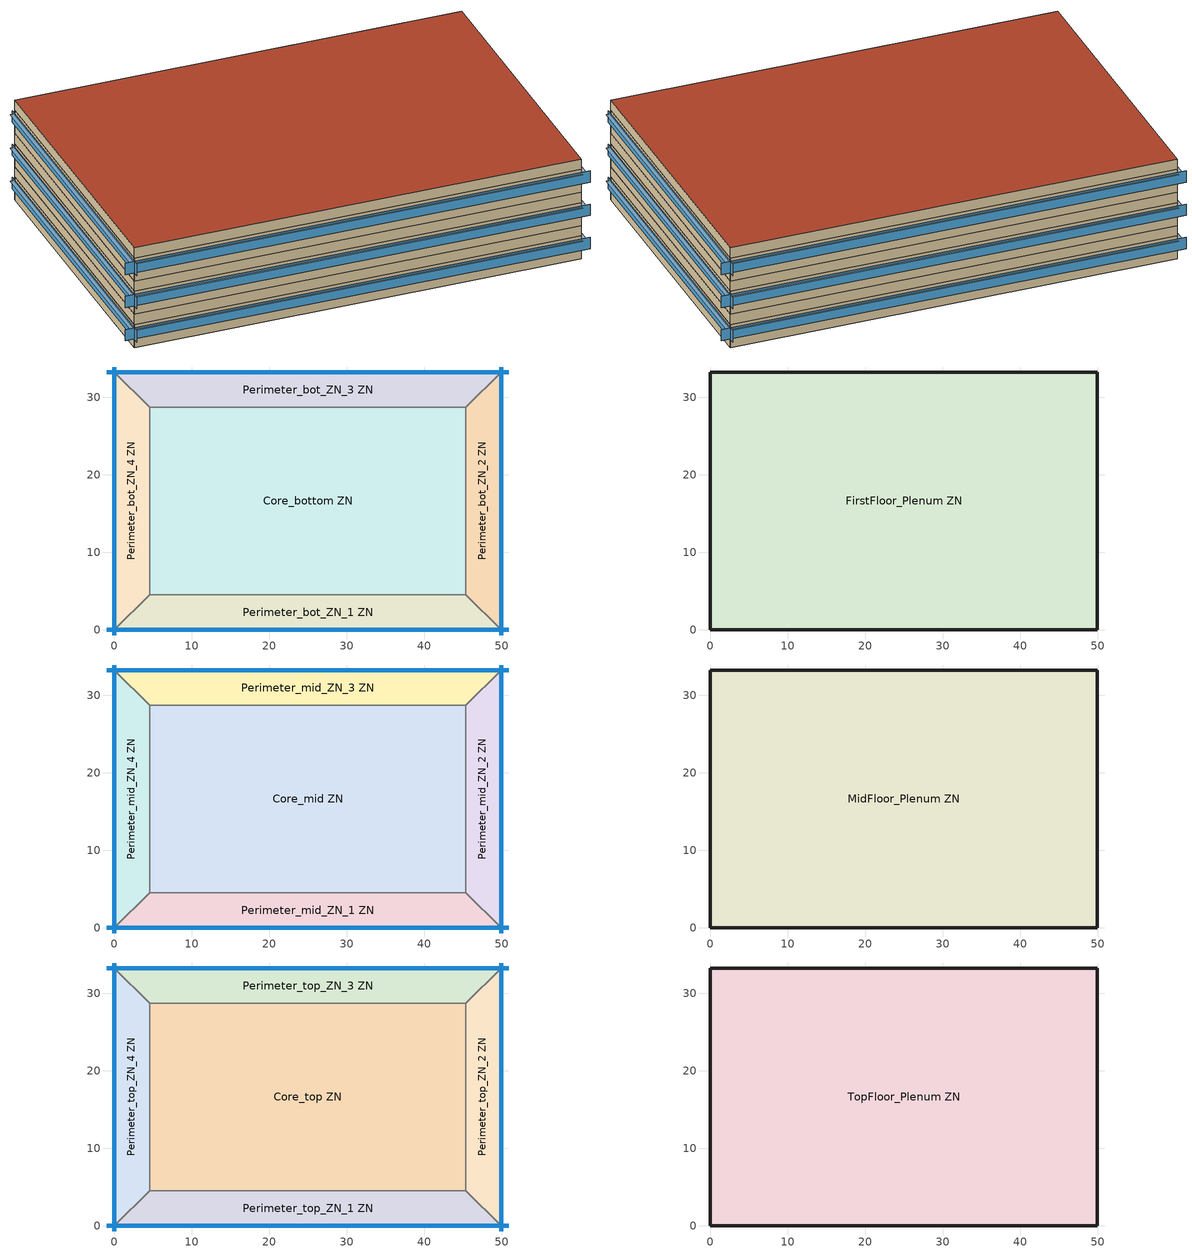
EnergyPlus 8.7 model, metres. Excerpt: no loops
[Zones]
Core_bottom ZN
 floor ground (ext-slab-mass): 45.34,28.7 45.34,4.57 4.57,4.57 4.57,28.7 z0
 wall to Perimeter_bot_ZN_2 ZN (Typical Interior Wall): 45.34,4.57 45.34,28.7 z0:2.74
 wall to Perimeter_bot_ZN_3 ZN (Typical Interior Wall): 45.34,28.7 4.57,28.7 z0:2.74
 wall to Perimeter_bot_ZN_1 ZN (Typical Interior Wall): 4.57,4.57 45.34,4.57 z0:2.74
 wall to Perimeter_bot_ZN_4 ZN (Typical Interior Wall): 4.57,28.7 4.57,4.57 z0:2.74
Perimeter_bot_ZN_1 ZN
 floor ground (ext-slab-mass): 45.34,4.57 49.91,0 0,0 4.57,4.57 z0
 wall outside (Typical Insulated Exterior Mass Wall adj ext wall insulation adj ext wall insulation): 0,0 49.91,0 z0:2.74
 wall to Perimeter_bot_ZN_2 ZN (Typical Interior Wall): 49.91,0 45.34,4.57 z0:2.74
 wall to Perimeter_bot_ZN_4 ZN (Typical Interior Wall): 4.57,4.57 0,0 z0:2.74
 window (Window U-0.719486083 and Window SHGC 0.57444658): -0.98,0 50.89,0 z1:2.35
Perimeter_bot_ZN_2 ZN
 floor ground (ext-slab-mass): 49.91,33.27 49.91,0 45.34,4.57 45.34,28.7 z0
 wall outside (Typical Insulated Exterior Mass Wall adj ext wall insulation adj ext wall insulation): 49.91,0 49.91,33.27 z0:2.74
 wall to Perimeter_bot_ZN_3 ZN (Typical Interior Wall): 49.91,33.27 45.34,28.7 z0:2.74
 window (Window U-0.719486083 and Window SHGC 0.57444658): 49.91,-0.65 49.91,33.93 z1:2.35
Perimeter_bot_ZN_3 ZN
 floor ground (ext-slab-mass): 49.91,33.27 45.34,28.7 4.57,28.7 0,33.27 z0
 wall outside (Typical Insulated Exterior Mass Wall adj ext wall insulation adj ext wall insulation): 49.91,33.27 0,33.27 z0:2.74
 wall to Perimeter_bot_ZN_4 ZN (Typical Interior Wall): 0,33.27 4.57,28.7 z0:2.74
 window (Window U-0.719486083 and Window SHGC 0.57444658): 50.89,33.27 -0.98,33.27 z1:2.35
Perimeter_bot_ZN_4 ZN
 floor ground (ext-slab-mass): 0,33.27 4.57,28.7 4.57,4.57 0,0 z0
 wall outside (Typical Insulated Exterior Mass Wall adj ext wall insulation adj ext wall insulation): 0,33.27 0,0 z0:2.74
 window (Window U-0.719486083 and Window SHGC 0.57444658): 0,33.93 0,-0.65 z1:2.35
FirstFloor_Plenum ZN
 floor to Perimeter_bot_ZN_1 ZN (Typical Interior Floor): 45.34,4.57 49.91,0 0,0 4.57,4.57 z2.74
 floor to Perimeter_bot_ZN_2 ZN (Typical Interior Floor): 49.91,33.27 49.91,0 45.34,4.57 45.34,28.7 z2.74
 floor to Perimeter_bot_ZN_3 ZN (Typical Interior Floor): 49.91,33.27 45.34,28.7 4.57,28.7 0,33.27 z2.74
 floor to Perimeter_bot_ZN_4 ZN (Typical Interior Floor): 0,33.27 4.57,28.7 4.57,4.57 0,0 z2.74
 floor to Core_bottom ZN (Typical Interior Floor): 45.34,28.7 45.34,4.57 4.57,4.57 4.57,28.7 z2.74
 wall outside (Typical Insulated Exterior Mass Wall adj ext wall insulation adj ext wall insulation): 49.91,0 49.91,33.27 0,33.27 0,0 49.91,0 z2.74:3.96
Core_mid ZN
 floor to FirstFloor_Plenum ZN (Typical Interior Floor): 45.34,28.7 45.34,4.57 4.57,4.57 4.57,28.7 z3.96
 wall to Perimeter_mid_ZN_2 ZN (Typical Interior Wall): 45.34,4.57 45.34,28.7 z3.96:6.71
 wall to Perimeter_mid_ZN_3 ZN (Typical Interior Wall): 45.34,28.7 4.57,28.7 z3.96:6.71
 wall to Perimeter_mid_ZN_1 ZN (Typical Interior Wall): 4.57,4.57 45.34,4.57 z3.96:6.71
 wall to Perimeter_mid_ZN_4 ZN (Typical Interior Wall): 4.57,28.7 4.57,4.57 z3.96:6.71
Perimeter_mid_ZN_1 ZN
 floor to FirstFloor_Plenum ZN (Typical Interior Floor): 45.34,4.57 49.91,0 0,0 4.57,4.57 z3.96
 wall outside (Typical Insulated Exterior Mass Wall adj ext wall insulation adj ext wall insulation): 0,0 49.91,0 z3.96:6.71
 wall to Perimeter_mid_ZN_2 ZN (Typical Interior Wall): 49.91,0 45.34,4.57 z3.96:6.71
 wall to Perimeter_mid_ZN_4 ZN (Typical Interior Wall): 4.57,4.57 0,0 z3.96:6.71
 window (Window U-0.719486083 and Window SHGC 0.57444658): -0.98,0 50.89,0 z4.96:6.32
Perimeter_mid_ZN_2 ZN
 floor to FirstFloor_Plenum ZN (Typical Interior Floor): 49.91,33.27 49.91,0 45.34,4.57 45.34,28.7 z3.96
 wall outside (Typical Insulated Exterior Mass Wall adj ext wall insulation adj ext wall insulation): 49.91,0 49.91,33.27 z3.96:6.71
 wall to Perimeter_mid_ZN_3 ZN (Typical Interior Wall): 49.91,33.27 45.34,28.7 z3.96:6.71
 window (Window U-0.719486083 and Window SHGC 0.57444658): 49.91,-0.65 49.91,33.93 z4.96:6.32
Perimeter_mid_ZN_3 ZN
 floor to FirstFloor_Plenum ZN (Typical Interior Floor): 49.91,33.27 45.34,28.7 4.57,28.7 0,33.27 z3.96
 wall outside (Typical Insulated Exterior Mass Wall adj ext wall insulation adj ext wall insulation): 49.91,33.27 0,33.27 z3.96:6.71
 wall to Perimeter_mid_ZN_4 ZN (Typical Interior Wall): 0,33.27 4.57,28.7 z3.96:6.71
 window (Window U-0.719486083 and Window SHGC 0.57444658): 50.89,33.27 -0.98,33.27 z4.96:6.32
Perimeter_mid_ZN_4 ZN
 floor to FirstFloor_Plenum ZN (Typical Interior Floor): 0,33.27 4.57,28.7 4.57,4.57 0,0 z3.96
 wall outside (Typical Insulated Exterior Mass Wall adj ext wall insulation adj ext wall insulation): 0,33.27 0,0 z3.96:6.71
 window (Window U-0.719486083 and Window SHGC 0.57444658): 0,33.93 0,-0.65 z4.96:6.32
MidFloor_Plenum ZN
 floor to Perimeter_mid_ZN_1 ZN (Typical Interior Floor): 45.34,4.57 49.91,0 0,0 4.57,4.57 z6.71
 floor to Perimeter_mid_ZN_2 ZN (Typical Interior Floor): 49.91,33.27 49.91,0 45.34,4.57 45.34,28.7 z6.71
 floor to Perimeter_mid_ZN_3 ZN (Typical Interior Floor): 49.91,33.27 45.34,28.7 4.57,28.7 0,33.27 z6.71
 floor to Perimeter_mid_ZN_4 ZN (Typical Interior Floor): 0,33.27 4.57,28.7 4.57,4.57 0,0 z6.71
 floor to Core_mid ZN (Typical Interior Floor): 45.34,28.7 45.34,4.57 4.57,4.57 4.57,28.7 z6.71
 wall outside (Typical Insulated Exterior Mass Wall adj ext wall insulation adj ext wall insulation): 49.91,0 49.91,33.27 0,33.27 0,0 49.91,0 z6.71:7.92
Core_top ZN
 floor to MidFloor_Plenum ZN (Typical Interior Floor): 45.34,28.7 45.34,4.57 4.57,4.57 4.57,28.7 z7.92
 wall to Perimeter_top_ZN_2 ZN (Typical Interior Wall): 45.34,4.57 45.34,28.7 z7.92:10.67
 wall to Perimeter_top_ZN_3 ZN (Typical Interior Wall): 45.34,28.7 4.57,28.7 z7.92:10.67
 wall to Perimeter_top_ZN_1 ZN (Typical Interior Wall): 4.57,4.57 45.34,4.57 z7.92:10.67
 wall to Perimeter_top_ZN_4 ZN (Typical Interior Wall): 4.57,28.7 4.57,4.57 z7.92:10.67
Perimeter_top_ZN_1 ZN
 floor to MidFloor_Plenum ZN (Typical Interior Floor): 45.34,4.57 49.91,0 0,0 4.57,4.57 z7.92
 wall outside (Typical Insulated Exterior Mass Wall adj ext wall insulation adj ext wall insulation): 0,0 49.91,0 z7.92:10.67
 wall to Perimeter_top_ZN_2 ZN (Typical Interior Wall): 49.91,0 45.34,4.57 z7.92:10.67
 wall to Perimeter_top_ZN_4 ZN (Typical Interior Wall): 4.57,4.57 0,0 z7.92:10.67
 window (Window U-0.719486083 and Window SHGC 0.57444658): -0.98,0 50.89,0 z8.92:10.28
Perimeter_top_ZN_2 ZN
 floor to MidFloor_Plenum ZN (Typical Interior Floor): 49.91,33.27 49.91,0 45.34,4.57 45.34,28.7 z7.92
 wall outside (Typical Insulated Exterior Mass Wall adj ext wall insulation adj ext wall insulation): 49.91,0 49.91,33.27 z7.92:10.67
 wall to Perimeter_top_ZN_3 ZN (Typical Interior Wall): 49.91,33.27 45.34,28.7 z7.92:10.67
 window (Window U-0.719486083 and Window SHGC 0.57444658): 49.91,-0.65 49.91,33.93 z8.92:10.28
Perimeter_top_ZN_3 ZN
 floor to MidFloor_Plenum ZN (Typical Interior Floor): 49.91,33.27 45.34,28.7 4.57,28.7 0,33.27 z7.92
 wall outside (Typical Insulated Exterior Mass Wall adj ext wall insulation adj ext wall insulation): 49.91,33.27 0,33.27 z7.92:10.67
 wall to Perimeter_top_ZN_4 ZN (Typical Interior Wall): 0,33.27 4.57,28.7 z7.92:10.67
 window (Window U-0.719486083 and Window SHGC 0.57444658): 50.89,33.27 -0.98,33.27 z8.92:10.28
Perimeter_top_ZN_4 ZN
 floor to MidFloor_Plenum ZN (Typical Interior Floor): 0,33.27 4.57,28.7 4.57,4.57 0,0 z7.92
 wall outside (Typical Insulated Exterior Mass Wall adj ext wall insulation adj ext wall insulation): 0,33.27 0,0 z7.92:10.67
 window (Window U-0.719486083 and Window SHGC 0.57444658): 0,33.93 0,-0.65 z8.92:10.28
TopFloor_Plenum ZN
 floor to Perimeter_top_ZN_1 ZN (Typical Interior Floor): 45.34,4.57 49.91,0 0,0 4.57,4.57 z10.67
 floor to Perimeter_top_ZN_2 ZN (Typical Interior Floor): 49.91,33.27 49.91,0 45.34,4.57 45.34,28.7 z10.67
 floor to Perimeter_top_ZN_3 ZN (Typical Interior Floor): 49.91,33.27 45.34,28.7 4.57,28.7 0,33.27 z10.67
 floor to Perimeter_top_ZN_4 ZN (Typical Interior Floor): 0,33.27 4.57,28.7 4.57,4.57 0,0 z10.67
 floor to Core_top ZN (Typical Interior Floor): 45.34,28.7 45.34,4.57 4.57,4.57 4.57,28.7 z10.67
 wall outside (Typical Insulated Exterior Mass Wall adj ext wall insulation adj ext wall insulation): 49.91,0 49.91,33.27 0,33.27 0,0 49.91,0 z10.67:11.89
 roof outside (Typical IEAD Roof R-13.51 adj roof insulation adj roof insulation): 49.91,0 49.91,33.27 0,33.27 0,0 z11.89
shading: 49.91,0 0,0 0,-0.48 49.91,-0.48 z2.33; 49.91,33.27 49.91,0 50.39,0 50.39,33.27 z2.33; 0,33.27 49.91,33.27 49.91,33.76 0,33.76 z2.33; 0,0 0,33.27 -0.48,33.27 -0.48,0 z2.33; 49.91,0 0,0 0,-0.48 49.91,-0.48 z6.29; 49.91,33.27 49.91,0 50.39,0 50.39,33.27 z6.29; 0,33.27 49.91,33.27 49.91,33.76 0,33.76 z6.29; 0,0 0,33.27 -0.48,33.27 -0.48,0 z6.29; 49.91,0 0,0 0,-0.48 49.91,-0.48 z10.25; 49.91,33.27 49.91,0 50.39,0 50.39,33.27 z10.25; 0,33.27 49.91,33.27 49.91,33.76 0,33.76 z10.25; 0,0 0,33.27 -0.48,33.27 -0.48,0 z10.25
[Building]
DOE Ref 1980-2004-MediumOffice-ASHRAE 169-2006-1A created: 2017-12-16 16:45:54 -0700: North Axis {deg}=0; Terrain=City; Loads Convergence Tolerance Value=0.04; Temperature Convergence Tolerance Value {deltaC}=0.2; Solar Distribution=FullInteriorAndExterior; Maximum Number of Warmup Days=25; Minimum Number of Warmup Days=6
[Site:Location]
MIAMI INTL AP: Latitude {deg}=25.817; Longitude {deg}=-80.3; Time Zone {hr}=-5; Elevation {m}=11
[Site:GroundTemperature:BuildingSurface]
22.509, 22.645, 22.781, 22.956, 23.052, 23.08, 23.116, 23.108, 23.133, 23.139, 23.077, 22.913
[Site:WaterMainsTemperature]
Calculation Method=Correlation; Annual Average Outdoor Air Temperature {C}=24.4917; Maximum Difference In Monthly Average Outdoor Air Temperatures {deltaC}=8.7
[SizingPeriod:DesignDay] Day of Month=21; Dry-Bulb Temperature Range Modifier Type=DefaultMultipliers; Humidity Condition Type=Wetbulb; Barometric Pressure {Pa}=101193; Rain Indicator=No; Snow Indicator=No; Daylight Saving Time Indicator=No
Name | Month | Day Type | Maximum Dry-Bulb Temperature {C} | Daily Dry-Bulb Temperature Range {deltaC} | Wetbulb or DewPoint at Maximum Dry-Bulb {C} | Wind Speed {m/s} | Wind Direction {deg} | Solar Model Indicator | ASHRAE Clear Sky Optical Depth for Beam Irradiance (taub) | ASHRAE Clear Sky Optical Depth for Diffuse Irradiance (taud) | Sky Clearness
Miami Intl Ap Ann Clg .4% Condns DB=>MWB | 7 | SummerDesignDay | 33.2 | 6.7 | 25.3 | 4.5 | 140 | ASHRAETau | 0.528 | 1.905
Miami Intl Ap Ann Htg 99.6% Condns DB | 1 | WinterDesignDay | 8.7 | 0 | 8.7 | 3.8 | 340 | ASHRAEClearSky |  |  | 0
[Material] Thermal Absorptance=0.9
Name | Roughness | Thickness {m} | Conductivity {W/m-K} | Density {kg/m3} | Specific Heat {J/kg-K} | Solar Absorptance | Visible Absorptance
1/2IN Gypsum | Smooth | 0.0127 | 0.16 | 784.9 | 830 | 0.4 | 0.4
100mm Normalweight concrete floor | MediumSmooth | 0.1016 | 2.31 | 2322 | 832 | 0.7 | 0.7
1IN Stucco | Smooth | 0.0253 | 0.6918 | 1858 | 837 | 0.7 | 0.92
8IN CONCRETE HW RefBldg | Rough | 0.2032 | 1.311 | 2240 | 836.8 | 0.7 | 0.7
G01 13mm gypsum board | Smooth | 0.0127 | 0.16 | 800 | 1090 | 0.7 | 0.5
HW CONCRETE | Rough | 0.1016 | 1.31125 | 2240 | 837.36 | 0.7 | 0.7
Metal Roof Surface | Smooth | 0.0008 | 45.28 | 7824 | 500 | 0.7 | 0.7
Roof Membrane | VeryRough | 0.0095 | 0.16 | 1121.29 | 1460 | 0.77 | 0.7
Std Wood 6inch | MediumSmooth | 0.15 | 0.12 | 540 | 1210 | 0.7 | 0.7
[Material:NoMass] Thermal Absorptance=0.9; Solar Absorptance=0.7
Name | Roughness | Thermal Resistance {m2-K/W} | Visible Absorptance
CP02 CARPET PAD | VeryRough | 0.21648 | 0.8
Typical Insulation R-12.4_R-value 12.4 (ft^2*h*R/Btu) 1_R-value 12.4 (ft^2*h*R/Btu) | Smooth | 2.18377 | 0.7
Typical Insulation R-12.4_R-value 12.4 (ft^2*h*R/Btu)_R-value 5.6 (ft^2*h*R/Btu) | Smooth | 0.986217 | 0.7
[WindowMaterial:SimpleGlazingSystem]
Simple Glazing Material U-0.719486083 and SHGC 0.57444658: U-Factor {W/m2-K}=4.08543; Solar Heat Gain Coefficient=0.574447
[Construction]
ext-slab-mass: HW CONCRETE, CP02 CARPET PAD
InteriorFurnishings: Std Wood 6inch
Typical IEAD Roof R-13.51 adj roof insulation adj roof insulation: Roof Membrane, Typical Insulation R-12.4_R-value 12.4 (ft^2*h*R/Btu) 1_R-value 12.4 (ft^2*h*R/Btu), Metal Roof Surface
Typical Insulated Exterior Mass Wall adj ext wall insulation adj ext wall insulation: 1IN Stucco, 8IN CONCRETE HW RefBldg, Typical Insulation R-12.4_R-value 12.4 (ft^2*h*R/Btu)_R-value 5.6 (ft^2*h*R/Btu), 1/2IN Gypsum
Typical Interior Floor: 100mm Normalweight concrete floor, CP02 CARPET PAD
Typical Interior Wall: G01 13mm gypsum board, G01 13mm gypsum board
Window U-0.719486083 and Window SHGC 0.57444658: Simple Glazing Material U-0.719486083 and SHGC 0.57444658
[Zone]
Name | Part of Total Floor Area
Core_bottom ZN; Core_mid ZN; Core_top ZN; Perimeter_bot_ZN_1 ZN; Perimeter_bot_ZN_2 ZN; Perimeter_bot_ZN_3 ZN; Perimeter_bot_ZN_4 ZN; Perimeter_mid_ZN_1 ZN; Perimeter_mid_ZN_2 ZN; Perimeter_mid_ZN_3 ZN; Perimeter_mid_ZN_4 ZN; Perimeter_top_ZN_1 ZN; Perimeter_top_ZN_2 ZN; Perimeter_top_ZN_3 ZN; Perimeter_top_ZN_4 ZN | Yes
FirstFloor_Plenum ZN; MidFloor_Plenum ZN; TopFloor_Plenum ZN | No
[InternalMass] Construction=InteriorFurnishings
Name | Zone | Surface Area {m2}
Core_bottom Mass | Core_bottom ZN | 1967.07
Core_mid Mass | Core_mid ZN | 1967.07
Core_top Mass | Core_top ZN | 1967.07
Perimeter_bot_ZN_1 Mass | Perimeter_bot_ZN_1 ZN | 414.676
Perimeter_bot_ZN_2 Mass | Perimeter_bot_ZN_2 ZN | 262.524
Perimeter_bot_ZN_3 Mass | Perimeter_bot_ZN_3 ZN | 414.676
Perimeter_bot_ZN_4 Mass | Perimeter_bot_ZN_4 ZN | 262.507
Perimeter_mid_ZN_1 Mass | Perimeter_mid_ZN_1 ZN | 414.676
Perimeter_mid_ZN_2 Mass | Perimeter_mid_ZN_2 ZN | 262.524
Perimeter_mid_ZN_3 Mass | Perimeter_mid_ZN_3 ZN | 414.676
Perimeter_mid_ZN_4 Mass | Perimeter_mid_ZN_4 ZN | 262.507
Perimeter_top_ZN_1 Mass | Perimeter_top_ZN_1 ZN | 414.676
Perimeter_top_ZN_2 Mass | Perimeter_top_ZN_2 ZN | 262.524
Perimeter_top_ZN_3 Mass | Perimeter_top_ZN_3 ZN | 414.676
Perimeter_top_ZN_4 Mass | Perimeter_top_ZN_4 ZN | 262.507
[ElectricEquipment]
2 Elevator Lift Motors -45.90638816 percent reduction: Zone or ZoneList=Core_bottom ZN; Schedule=Medium Office BLDG ELEVATORS; Design Level Calculation Method=EquipmentLevel; Design Level {W}=42633.8
[AvailabilityManager:NightCycle] Applicability Schedule=Always On Discrete; Fan Schedule=OfficeMedium VAV Operation; Control Type=CycleOnAny; Thermostat Tolerance {deltaC}=1; Cycling Run Time {s}=3600
Availability Manager Night Cycle 1; Availability Manager Night Cycle 2; Availability Manager Night Cycle 3
[AvailabilityManager:Scheduled] Schedule=Always On Discrete
5 Zone PVAV OA Sys Availability Manager; 5 Zone PVAV 1 OA Sys Availability Manager; 5 Zone PVAV 2 OA Sys Availability Manager
[AirLoopHVAC:ReturnPlenum]
Name | Zone
Air Loop HVAC Return Plenum 1 | FirstFloor_Plenum ZN
Air Loop HVAC Return Plenum 2 | MidFloor_Plenum ZN
Air Loop HVAC Return Plenum 3 | TopFloor_Plenum ZN
[Exterior:Lights]
NonDimming Exterior Lights Def: Schedule=OfficeMedium Exterior_Lgt_ALWAYS_ON; Design Level {W}=17809; Control Option=AstronomicalClock
[Schedule:Day:Interval]
OfficeMedium Exterior_Lgt_ALWAYS_ON Default; OfficeMedium Exterior_Lgt_ALWAYS_ON Summer Design Day; OfficeMedium Exterior_Lgt_ALWAYS_ON Winter Design Day: No, 24:00, 1
OfficeMedium VAV Operation Default: No, 06:00, 0, 22:00, 1, 24:00, 0
OfficeMedium VAV Operation Sat|Sun|WntrDsn Day: No, 06:00, 0, 18:00, 1, 24:00, 0
OfficeMedium VAV Operation Summer Design Day: No, 06:00, 0, 20:00, 1, 24:00, 0
OfficeMedium VAV Operation Winter Design Day; Schedule Day 73; Schedule Day 74: No, 24:00, 0
Schedule Day 19: No, 07:00, 0, 08:00, 0.35, 09:00, 0.69, 10:00, 0.43, 11:00, 0.37, 12:00, 0.43, 13:00, 0.58, 14:00, 0.48, 16:00, 0.37, 17:00, 0.46, 18:00, 0.62, 19:00, 0.2, 20:00, 0.12, 22:00, 0.04, 24:00, 0
Schedule Day 75: No, 07:00, 0, 08:00, 0.16, 09:00, 0.14, 10:00, 0.21, 11:00, 0.18, 12:00, 0.25, 13:00, 0.21, 14:00, 0.13, 15:00, 0.08, 16:00, 0.04, 17:00, 0.05, 18:00, 0.06, 24:00, 0
[Schedule:Week:Daily]
Schedule:Week:Daily {27d468f5-c4da-4ce9-872c-d4acf7a1fce4}: Schedule Day 74, Schedule Day 19, Schedule Day 19, Schedule Day 19, Schedule Day 19, Schedule Day 19, Schedule Day 75, Schedule Day 19, Schedule Day 19, Schedule Day 19, Schedule Day 19, Schedule Day 19
Schedule:Week:Daily {c75a0edb-e6d2-4e4e-927e-ef54ddf28201}: OfficeMedium Exterior_Lgt_ALWAYS_ON Default, OfficeMedium Exterior_Lgt_ALWAYS_ON Default, OfficeMedium Exterior_Lgt_ALWAYS_ON Default, OfficeMedium Exterior_Lgt_ALWAYS_ON Default, OfficeMedium Exterior_Lgt_ALWAYS_ON Default, OfficeMedium Exterior_Lgt_ALWAYS_ON Default, OfficeMedium Exterior_Lgt_ALWAYS_ON Default, OfficeMedium Exterior_Lgt_ALWAYS_ON Default, OfficeMedium Exterior_Lgt_ALWAYS_ON Summer Design Day, OfficeMedium Exterior_Lgt_ALWAYS_ON Winter Design Day, OfficeMedium Exterior_Lgt_ALWAYS_ON Default, OfficeMedium Exterior_Lgt_ALWAYS_ON Default
Schedule:Week:Daily {330b5430-ef54-4510-ac70-a48e6cf17cfb}: Schedule Day 73, OfficeMedium VAV Operation Default, OfficeMedium VAV Operation Default, OfficeMedium VAV Operation Default, OfficeMedium VAV Operation Default, OfficeMedium VAV Operation Default, OfficeMedium VAV Operation Sat|Sun|WntrDsn Day, OfficeMedium VAV Operation Default, OfficeMedium VAV Operation Summer Design Day, OfficeMedium VAV Operation Winter Design Day, OfficeMedium VAV Operation Default, OfficeMedium VAV Operation Default
[Schedule:Year]
Medium Office BLDG ELEVATORS: Schedule:Week:Daily {27d468f5-c4da-4ce9-872c-d4acf7a1fce4}, 1, 1, 12, 31
OfficeMedium Exterior_Lgt_ALWAYS_ON: Schedule:Week:Daily {c75a0edb-e6d2-4e4e-927e-ef54ddf28201}, 1, 1, 12, 31
OfficeMedium VAV Operation: Schedule:Week:Daily {330b5430-ef54-4510-ac70-a48e6cf17cfb}, 1, 1, 12, 31
[Schedule:Constant]
Always On Discrete: Hourly Value=1
